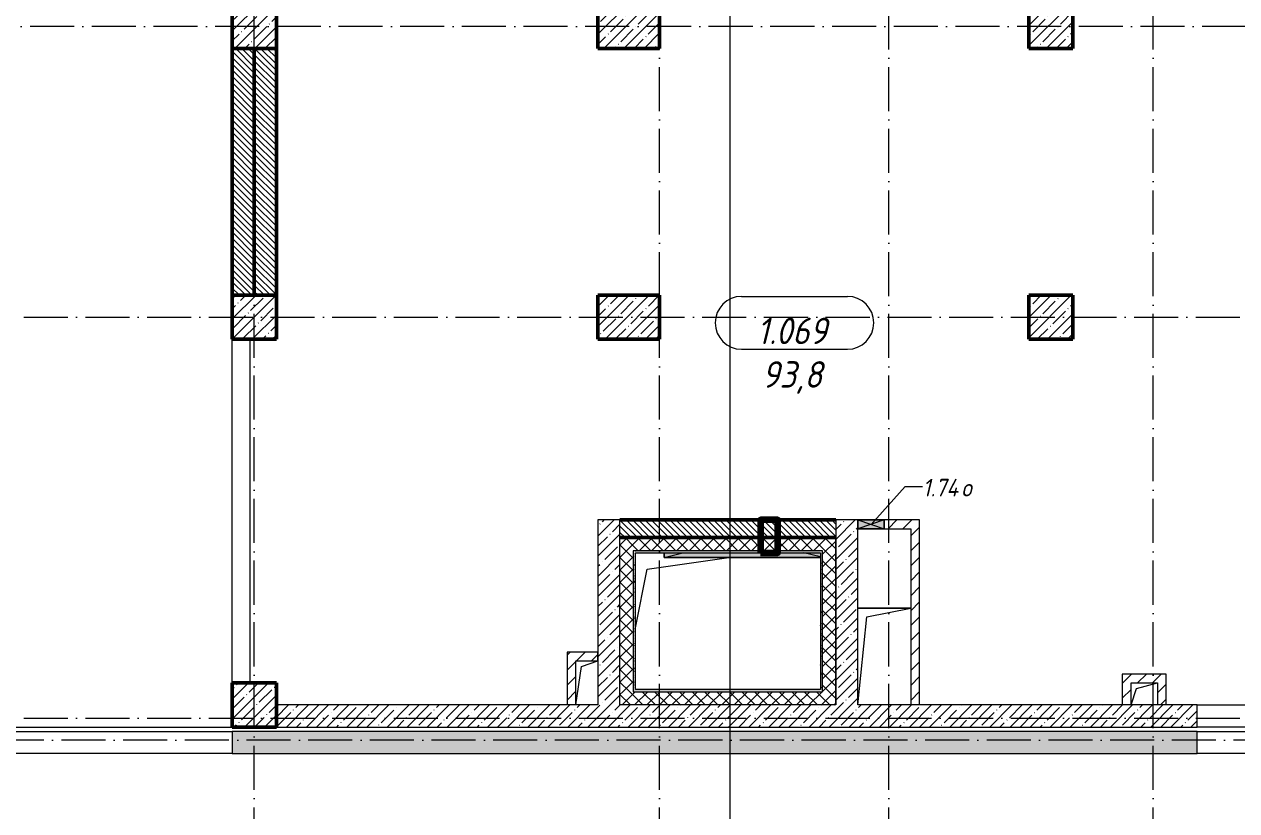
# Model space of a CAD drawing. Header units: millimetres. Extents: x -356862 to 418287, y 0 to 839748.
# Drawn here: x -169276 to -155515, y 467597 to 476522 of the extents above; entities that cross this region are included whole.
import ezdxf

# ---------------------------------------------------------------- set-up
doc = ezdxf.new("R2010")
doc.units = ezdxf.units.MM
doc.linetypes.add('50_200_ШТРИХ_1Т_ш5_п1_п1_', pattern=[700, 500, -100, 0, -100])
for name, color, linetype, lineweight in [('9.7) Заделка 956 шт', 6, 'Continuous', 158), ('A-DETL-GENF-OTLN', 7, 'Continuous', 9), ('A-FLOR-____-OTLN', 7, 'Continuous', 9), ('A-GENM-____-OTLN', 7, 'Continuous', 9), ('A-GLAZ-____-IDEN', 7, 'Continuous', 9), ('A-GLAZ-____-OTLN', 7, 'Continuous', 9), ('A-WALL-____-MCUT-1', 7, 'Continuous', 9), ('A-WALL-____-MCUT-2', 7, 'Continuous', 50), ('A-WALL-____-MCUT-3', 7, 'Continuous', 9), ('A-WALL-____-OTLN', 7, 'Continuous', 9), ('A-WALL-____-PATT-1', 7, 'Continuous', 9), ('A-WALL-FNSH-MCUT-1', 7, 'Continuous', 9), ('I-WALL-____-OTLN', 7, 'Continuous', 9), ('S-COLS-____-MCUT', 7, 'Continuous', 50), ('S-COLS-____-OTLN', 7, 'Continuous', 9), ('S-GRID-____-OTLN-1', 7, '50_200_ШТРИХ_1Т_ш5_п1_п1_', 9)]:
    doc.layers.add(name, color=color, linetype=linetype, lineweight=lineweight)
for name, color, linetype, lineweight, true_color in [('A-AREA-IDEN-1', 7, 'Continuous', 9, 0x000000), ('A-WALL-____-PATT-2', 7, 'Continuous', 9, 0x787878), ('G-____-____-SYMB-1', 9, 'Continuous', 9, 0x808080)]:
    doc.layers.add(name, color=color, linetype=linetype, lineweight=lineweight, true_color=true_color)
doc.styles.add('ISOCPEUR_I', font='isocpeui.ttf', dxfattribs={"width": 0.9, "height": 2.5})
doc.styles.add('ISOCPEUR_I_9', font='isocpeui.ttf', dxfattribs={"width": 0.9, "height": 250})
pattern_1 = [(135, (-176515.067, 459015.94), (-35.35534, -35.35534), [])]
pattern_2 = [(45, (-176515.07, 459015.94), (-114.04925, 114.04925), []), (45, (-176401.02, 459015.94), (-114.04925, 114.04925), [201.612, -40.322, 3.353, -36.97])]
pattern_3 = [(0, (-176515.067, 459015.94), (81.28, 20.32), [3.353, -57.607, 3.353, -57.607, -325.12]), (0, (-176515.067, 459015.94), (81.28, 20.32), [-121.92, 3.353, -118.567, 3.353, -57.607, -142.24]), (0, (-176515.067, 459015.94), (81.28, 20.32), [-304.8, 3.353, -37.287, 3.353, -98.247]), (120, (-176484.587, 459026.1), (-58.237636, 60.230545), [3.353, -57.607, 3.353, -57.607, -325.12]), (120, (-176484.587, 459026.1), (-58.237636, 60.230545), [-121.92, 3.353, -118.567, 3.353, -57.607, -142.24]), (120, (-176484.587, 459026.1), (-58.237636, 60.230545), [-304.8, 3.353, -37.287, 3.353, -98.247]), (240, (-176474.427, 459066.74), (-23.042364, -80.550545), [3.353, -57.607, 3.353, -57.607, -325.12]), (240, (-176474.427, 459066.74), (-23.042364, -80.550545), [-121.92, 3.353, -118.567, 3.353, -57.607, -142.24]), (240, (-176474.427, 459066.74), (-23.042364, -80.550545), [-304.8, 3.353, -37.287, 3.353, -98.247])]
pattern_4 = [(45, (-176515.07, 459015.94), (-70.7107, 70.7107), []), (135, (-176515.07, 459015.94), (-70.7107, -70.7107), [])]
pattern_5 = [(45, (-176515.07, 459015.94), (-84.8528, 84.8528), [])]

# ---------------------------------------------------------------- blocks, each defined once
blk = doc.blocks.new('BSC_Колонна _Прямоугольная - 500х500-V112-АР1_План отверстий 1 этажа в осях 1-64_А-ГГ')
at = {"layer": 'S-COLS-____-OTLN'}
h = blk.add_hatch(dxfattribs=at)
h.set_pattern_fill('FP_144', color=256, style=0, pattern_type=2)
h.set_pattern_definition([(45, (-9850, -9781.04), (-114.0493, 114.0493), []), (45, (-9735.95, -9781.04), (-114.0493, 114.0493), [201.613, -40.323, 3.353, -36.97])])
h.paths.add_polyline_path([(-250, -250), (250, -250), (250, 250), (-250, 250)], flags=0)
at = {"layer": 'S-COLS-____-MCUT'}
for p, q in [((250, 250), (-250, 250)), ((-250, 250), (-250, -250)), ((250, -250), (250, 250)), ((-250, -250), (250, -250))]:
    blk.add_line(p, q, dxfattribs=at)
blk = doc.blocks.new('BSC_Колонна _Прямоугольная - 500х500-V114-АР1_План отверстий 1 этажа в осях 1-64_А-ГГ')
at = {"layer": 'S-COLS-____-OTLN'}
h = blk.add_hatch(dxfattribs=at)
h.set_pattern_fill('FP_146', color=256, style=0, pattern_type=2)
h.set_pattern_definition([(45, (-18890, -14181.04), (-114.0493, 114.0493), []), (45, (-18775.95, -14181.04), (-114.0493, 114.0493), [201.612, -40.322, 3.353, -36.97])])
h.paths.add_polyline_path([(-250, -250), (250, -250), (250, 250), (-250, 250)], flags=0)
at = {"layer": 'S-COLS-____-MCUT'}
for p, q in [((250, 250), (-250, 250)), ((-250, 250), (-250, -250)), ((250, -250), (250, 250)), ((-250, -250), (250, -250))]:
    blk.add_line(p, q, dxfattribs=at)
blk = doc.blocks.new('BSC_Колонна _Прямоугольная - 500х500-27170132-АР1_План отверстий 1 этажа в осях 1-64_А-ГГ')
at = {"layer": 'S-COLS-____-OTLN'}
h = blk.add_hatch(dxfattribs=at)
h.set_pattern_fill('FP_147', color=256, style=0, pattern_type=2)
h.set_pattern_definition([(45, (-18890, -17481.04), (-114.0493, 114.0493), []), (45, (-18775.95, -17481.04), (-114.0493, 114.0493), [201.612, -40.322, 3.353, -36.97])])
h.paths.add_polyline_path([(-250, -250), (250, -250), (250, 250), (-250, 250)], flags=0)
at = {"layer": 'S-COLS-____-MCUT'}
for p, q in [((250, 250), (-250, 250)), ((-250, 250), (-250, -250)), ((250, -250), (250, 250)), ((-250, -250), (250, -250))]:
    blk.add_line(p, q, dxfattribs=at)
blk = doc.blocks.new('BSC_Колонна _Прямоугольная - 500х500-V115-АР1_План отверстий 1 этажа в осях 1-64_А-ГГ')
at = {"layer": 'S-COLS-____-OTLN'}
h = blk.add_hatch(dxfattribs=at)
h.set_pattern_fill('FP_148', color=256, style=0, pattern_type=2)
h.set_pattern_definition([(45, (-9850, -17481.04), (-114.0493, 114.0493), []), (45, (-9735.95, -17481.04), (-114.0493, 114.0493), [201.613, -40.323, 3.353, -36.97])])
h.paths.add_polyline_path([(-250, -250), (250, -250), (250, 250), (-250, 250)], flags=0)
at = {"layer": 'S-COLS-____-MCUT'}
for p, q in [((250, 250), (-250, 250)), ((-250, 250), (-250, -250)), ((250, -250), (250, 250)), ((-250, -250), (250, -250))]:
    blk.add_line(p, q, dxfattribs=at)
blk = doc.blocks.new('BSC_Колонна _Прямоугольная - 500х700-V120-АР1_План отверстий 1 этажа в осях 1-64_А-ГГ')
at = {"layer": 'S-COLS-____-OTLN'}
h = blk.add_hatch(dxfattribs=at)
h.set_pattern_fill('FP_153', color=256, style=0, pattern_type=2)
h.set_pattern_definition([(315, (-17481.04, 14100), (114.0493, 114.0493), []), (315, (-17481.04, 13985.95), (114.0493, 114.0493), [201.612, -40.322, 3.353, -36.97])])
h.paths.add_polyline_path([(-250, 350), (-250, -350), (250, -350), (250, 350)], flags=0)
at = {"layer": 'S-COLS-____-MCUT'}
for p, q in [((250, 350), (-250, 350)), ((-250, 350), (-250, -350)), ((250, -350), (250, 350)), ((-250, -350), (250, -350))]:
    blk.add_line(p, q, dxfattribs=at)
blk = doc.blocks.new('BSC_Колонна _Прямоугольная - 500х700-V144-АР1_План отверстий 1 этажа в осях 1-64_А-ГГ')
at = {"layer": 'S-COLS-____-OTLN'}
h = blk.add_hatch(dxfattribs=at)
h.set_pattern_fill('FP_178', color=256, style=0, pattern_type=2)
h.set_pattern_definition([(315, (-14181.04, 14100), (114.0493, 114.0493), []), (315, (-14181.04, 13985.95), (114.0493, 114.0493), [201.612, -40.322, 3.353, -36.97])])
h.paths.add_polyline_path([(-250, 350), (-250, -350), (250, -350), (250, 350)], flags=0)
at = {"layer": 'S-COLS-____-MCUT'}
for p, q in [((250, 350), (-250, 350)), ((-250, 350), (-250, -350)), ((250, -350), (250, 350)), ((-250, -350), (250, -350))]:
    blk.add_line(p, q, dxfattribs=at)
blk = doc.blocks.new('AR_Отверстие прямоугольное _в плите_ - AR_Отверстие прямоугольное _в плите_-30552514-АР1_План отверстий 1 этажа в осях 1-64_А-ГГ')
at = {"layer": 'A-GENM-____-OTLN'}
for p, q in [((-917, 617), (9, 750)), ((-1050, -50), (-917, 617))]:
    blk.add_line(p, q, dxfattribs=at)
blk = doc.blocks.new('AR_Отверстие прямоугольное _в плите_ - AR_Отверстие прямоугольное _в плите_-V197-АР1_План отверстий 1 этажа в осях 1-64_А-ГГ')
at = {"layer": 'A-GENM-____-OTLN'}
for p, q in [((300, 550), (-300, 550)), ((-300, -550), (-200, 450)), ((-200, 450), (300, 550))]:
    blk.add_line(p, q, dxfattribs=at)
blk = doc.blocks.new('AR_Отверстие прямоугольное _в плите_ - AR_Отверстие прямоугольное _в плите_-V206-АР1_План отверстий 1 этажа в осях 1-64_А-ГГ')
at = {"layer": 'A-GENM-____-OTLN'}
for p, q in [((-125, -250), (-63, 188)), ((-63, 188), (125, 250))]:
    blk.add_line(p, q, dxfattribs=at)
blk = doc.blocks.new('AR_Отверстие прямоугольное _в плите_ - AR_Отверстие прямоугольное _в плите_-30552572-АР1_План отверстий 1 этажа в осях 1-64_А-ГГ')
at = {"layer": 'A-GENM-____-OTLN'}
for p, q in [((-150, -125), (-88, 63)), ((-88, 63), (150, 125))]:
    blk.add_line(p, q, dxfattribs=at)
blk = doc.blocks.new('AR_Отверстие прямоугольное _в стене__БезПР - AR_Отверстие прямоугольное _в стене__БезПР-36427714-АР1_План отверстий 1 этажа в осях 1-64_А-ГГ')
at = {"layer": 'A-GLAZ-____-OTLN'}
blk.add_hatch(color=256, dxfattribs=at).paths.add_polyline_path([(150, -50), (150, 50), (-150, 50), (-150, -50)], flags=0)
at = {"layer": 'A-DETL-GENF-OTLN'}
for p, q in [((-150, -50), (-150, 50)), ((-150, 50), (150, 50)), ((150, 50), (-150, -50)), ((-150, 50), (150, -50)), ((150, 50), (-150, 50)), ((-150, 50), (-150, -50)), ((150, 50), (150, -50)), ((150, -50), (150, 50)), ((150, -50), (-150, -50)), ((-150, -50), (150, -50))]:
    blk.add_line(p, q, dxfattribs=at)
at = {"layer": 'A-GLAZ-____-OTLN'}
blk.add_line((150, 50), (-150, 50), dxfattribs=at)
blk = doc.blocks.new('AR_Отверстие прямоугольное _в стене_ - AR_Отверстие прямоугольное _в стене__ОВ-37077768-АР1_План отверстий 1 этажа в осях 1-64_А-ГГ')
at = {"layer": 'A-GLAZ-____-OTLN'}
blk.add_hatch(color=256, dxfattribs=at).paths.add_polyline_path([(-875, 300), (-875, 250), (900, 250), (900, 300), (-825, 300)], flags=0)
at = {"layer": 'A-DETL-GENF-OTLN'}
for p, q in [((-875, 300), (900, 300)), ((900, 300), (-875, 300)), ((-875, 294), (-688, 250)), ((900, 300), (688, 250)), ((900, 300), (900, 250)), ((900, 250), (900, 300))]:
    blk.add_line(p, q, dxfattribs=at)
blk = doc.blocks.new('AAR_СКБ_Марка_помещения_1_5 ммп - Номер _ Площадь-27962135-АИ_План этажа_Стены_1')
at = {"layer": 'A-AREA-IDEN-1'}
for p, q in [((-2.987, 3), (3.013, 3)), ((-2.987, 0), (3.013, 0))]:
    blk.add_line(p, q, dxfattribs=at)
for centre, start, end in [((-2.987, 1.5), 90, 270), ((3.013, 1.5), 270, 90)]:
    blk.add_arc(centre, 1.5, start, end, dxfattribs=at)

msp = doc.modelspace()

# ---------------------------------------------------------------- hatches: boundary and pattern name
at = {"layer": 'A-WALL-____-PATT-1'}
h = msp.add_hatch(dxfattribs=at)
h.set_pattern_fill('FP_6', color=256, style=0, pattern_type=2)
h.set_pattern_definition(pattern_1)
h.paths.add_polyline_path([(-166665.0675, 473446.983), (-166665.0675, 476246.983), (-166915.0675, 476246.983), (-166915.0675, 473446.983)], flags=0)
h = msp.add_hatch(dxfattribs=at)
h.set_pattern_fill('FP_6', color=256, style=0, pattern_type=2)
h.set_pattern_definition(pattern_1)
h.paths.add_polyline_path([(-166415.0675, 473446.983), (-166415.0675, 476246.983), (-166665.0675, 476246.983), (-166665.0675, 473446.983)], flags=0)
h = msp.add_hatch(dxfattribs=at)
h.set_pattern_fill('FP_27', color=256, style=0, pattern_type=2)
h.set_pattern_definition(pattern_2)
h.paths.add_polyline_path([(-162515.0675, 468796.983), (-162515.0675, 470896.983), (-162765.0675, 470896.983), (-162765.0675, 468796.983)], flags=0)
h = msp.add_hatch(dxfattribs=at)
h.set_pattern_fill('FP_6', color=256, style=0, pattern_type=2)
h.set_pattern_definition(pattern_1)
h.paths.add_polyline_path([(-160065.0675, 470696.983), (-160065.0675, 470896.983), (-162515.0675, 470896.983), (-162515.0675, 470696.983), (-162390.3032, 470696.983)], flags=0)
h = msp.add_hatch(dxfattribs=at)
h.set_pattern_fill('FP_27', color=256, style=0, pattern_type=2)
h.set_pattern_definition(pattern_2)
h.paths.add_polyline_path([(-160065.0675, 468796.983), (-159815.0675, 468796.983), (-159815.0675, 470896.983), (-160065.0675, 470896.983), (-160065.0675, 470070.3549)], flags=0)
h = msp.add_hatch(dxfattribs=at)
h.set_pattern_fill('FP_4', color=256, style=0, pattern_type=2)
h.set_pattern_definition(pattern_5)
h.paths.add_polyline_path([(-159215.0675, 470796.983), (-159115.0675, 470796.983), (-159115.0675, 470896.983), (-159515.0675, 470896.983), (-159515.0675, 470796.983)], flags=0)
h = msp.add_hatch(dxfattribs=at)
h.set_pattern_fill('FP_4', color=256, style=0, pattern_type=2)
h.set_pattern_definition(pattern_5)
h.paths.add_polyline_path([(-159115.0675, 468796.983), (-159115.0675, 470796.983), (-159215.0675, 470796.983), (-159215.0675, 468796.983)], flags=0)
h = msp.add_hatch(dxfattribs=at)
h.set_pattern_fill('FP_1', color=256, style=0, pattern_type=2)
h.set_pattern_definition(pattern_4)
h.paths.add_polyline_path([(-162515.0675, 468946.983), (-162365.0675, 468946.983), (-162365.0675, 470696.983), (-162515.0675, 470696.983), (-162515.0675, 468971.983)], flags=0)
h = msp.add_hatch(dxfattribs=at)
h.set_pattern_fill('FP_1', color=256, style=0, pattern_type=2)
h.set_pattern_definition(pattern_4)
h.paths.add_polyline_path([(-160215.0675, 470546.983), (-160215.0675, 470696.983), (-162365.0675, 470696.983), (-162365.0675, 470546.983), (-160240.0675, 470546.983)], flags=0)
h = msp.add_hatch(dxfattribs=at)
h.set_pattern_fill('FP_1', color=256, style=0, pattern_type=2)
h.set_pattern_definition(pattern_4)
h.paths.add_polyline_path([(-160215.0675, 468796.983), (-160065.0675, 468796.983), (-160065.0675, 470696.983), (-160215.0675, 470696.983), (-160215.0675, 468946.983)], flags=0)
h = msp.add_hatch(dxfattribs=at)
h.set_pattern_fill('FP_4', color=256, style=0, pattern_type=2)
h.set_pattern_definition(pattern_5)
h.paths.add_polyline_path([(-163015.0675, 468796.983), (-163015.0675, 469396.983), (-163115.0675, 469396.983), (-163115.0675, 468796.983)], flags=0)
h = msp.add_hatch(dxfattribs=at)
h.set_pattern_fill('FP_4', color=256, style=0, pattern_type=2)
h.set_pattern_definition(pattern_5)
h.paths.add_polyline_path([(-162765.0675, 469296.983), (-162765.0675, 469396.983), (-163015.0675, 469396.983), (-163015.0675, 469296.983)], flags=0)
h = msp.add_hatch(dxfattribs=at)
h.set_pattern_fill('FP_4', color=256, style=0, pattern_type=2)
h.set_pattern_definition(pattern_5)
h.paths.add_polyline_path([(-156715.0675, 468796.983), (-156715.0675, 469146.983), (-156815.0675, 469146.983), (-156815.0675, 468796.983)], flags=0)
h = msp.add_hatch(dxfattribs=at)
h.set_pattern_fill('FP_4', color=256, style=0, pattern_type=2)
h.set_pattern_definition(pattern_5)
h.paths.add_polyline_path([(-156415.0675, 469046.983), (-156315.0675, 469046.983), (-156315.0675, 469146.983), (-156715.0675, 469146.983), (-156715.0675, 469046.983)], flags=0)
h = msp.add_hatch(dxfattribs=at)
h.set_pattern_fill('FP_4', color=256, style=0, pattern_type=2)
h.set_pattern_definition(pattern_5)
h.paths.add_polyline_path([(-156315.0675, 468796.983), (-156315.0675, 469046.983), (-156415.0675, 469046.983), (-156415.0675, 468796.983)], flags=0)
h = msp.add_hatch(dxfattribs=at)
h.set_pattern_fill('FP_1', color=256, style=0, pattern_type=2)
h.set_pattern_definition(pattern_4)
h.paths.add_polyline_path([(-160215.0675, 468796.983), (-160215.0675, 468946.983), (-162515.0675, 468946.983), (-162515.0675, 468796.983), (-160240.0675, 468796.983)], flags=0)
h = msp.add_hatch(dxfattribs=at)
h.set_pattern_fill('FP_27', color=256, style=0, pattern_type=2)
h.set_pattern_definition(pattern_2)
h.paths.add_polyline_path([(-153665.0675, 468546.983), (-153665.0675, 468796.983), (-153865.0675, 468796.983), (-153865.0675, 468546.983)], flags=0)
h.paths.add_polyline_path([(-155965.0675, 468546.983), (-155965.0675, 468796.983), (-166415.0675, 468796.983), (-166415.0675, 468546.983), (-158855.3747, 468546.983)], flags=0)
h = msp.add_hatch(dxfattribs=at)
h.set_pattern_fill('FP_27', color=256, style=0, pattern_type=2)
h.set_pattern_definition(pattern_2)
h.paths.add_polyline_path([(-153865.0675, 468246.983), (-152965.0675, 468246.983), (-152965.0675, 468496.983), (-153865.0675, 468496.983)], flags=0)
h.paths.add_polyline_path([(-155965.0675, 468246.983), (-155965.0675, 468496.983), (-166915.0675, 468496.983), (-166915.0675, 468246.983), (-158855.3747, 468246.983)], flags=0)
h.paths.add_polyline_path([(-170915.0675, 468246.983), (-170915.0675, 468496.983), (-178465.0675, 468496.983), (-178465.0675, 468246.983), (-171227.6247, 468246.983)], flags=0)
at = {"layer": 'A-WALL-____-PATT-2'}
h = msp.add_hatch(dxfattribs=at)
h.set_pattern_fill('FP_183', color=256, style=0, pattern_type=2)
h.set_pattern_definition(pattern_3)
h.paths.add_polyline_path([(-162365.0675, 468971.983), (-162340.0675, 468971.983), (-162340.0675, 470546.983), (-162365.0675, 470546.983), (-162365.0675, 470070.3549)], flags=0)
h = msp.add_hatch(dxfattribs=at)
h.set_pattern_fill('FP_183', color=256, style=0, pattern_type=2)
h.set_pattern_definition(pattern_3)
h.paths.add_polyline_path([(-160240.0675, 470521.983), (-160240.0675, 470546.983), (-162340.0675, 470546.983), (-162340.0675, 470521.983)], flags=0)
h = msp.add_hatch(dxfattribs=at)
h.set_pattern_fill('FP_183', color=256, style=0, pattern_type=2)
h.set_pattern_definition(pattern_3)
h.paths.add_polyline_path([(-160240.0675, 468946.983), (-160215.0675, 468946.983), (-160215.0675, 470546.983), (-160240.0675, 470546.983), (-160240.0675, 468971.983)], flags=0)
h = msp.add_hatch(dxfattribs=at)
h.set_pattern_fill('FP_183', color=256, style=0, pattern_type=2)
h.set_pattern_definition(pattern_3)
h.paths.add_polyline_path([(-160240.0675, 468946.983), (-160240.0675, 468971.983), (-162365.0675, 468971.983), (-162365.0675, 468946.983)], flags=0)
at = {"layer": 'S-COLS-____-OTLN'}
h = msp.add_hatch(dxfattribs=at)
h.set_pattern_fill('FP_27', color=256, style=0, pattern_type=2)
h.set_pattern_definition(pattern_2)
h.paths.add_polyline_path([(-166915.0675, 472946.983), (-166415.0675, 472946.983), (-166415.0675, 473446.983), (-166915.0675, 473446.983)], flags=0)

# ---------------------------------------------------------------- linework, layer by layer
at = {"layer": '9.7) Заделка 956 шт'}
msp.add_lwpolyline([(-160921.8644, 470521.983), (-160721.8644, 470521.983), (-160721.8644, 470896.983), (-160921.8644, 470896.983)], close=True, dxfattribs=at)
at = {"layer": 'A-FLOR-____-OTLN'}
for p, q in [((-159815.0675, 469896.983), (-159215.0675, 469896.983)), ((-170915.0675, 468546.983), (-166915.0675, 468546.983))]:
    msp.add_line(p, q, dxfattribs=at)
at = {"layer": 'A-GLAZ-____-IDEN'}
for p, q in [((-159665.0675, 470846.983), (-159277.2067, 471276.1302)), ((-159277.2067, 471276.1302), (-159080.8953, 471276.1302))]:
    msp.add_line(p, q, dxfattribs=at)
at = {"layer": 'A-WALL-____-MCUT-1'}
for p, q in [((-162765.0675, 470896.983), (-162765.0675, 468796.983)), ((-162515.0675, 470896.983), (-162765.0675, 470896.983)), ((-162515.0675, 468796.983), (-162515.0675, 470896.983)), ((-160065.0675, 470896.983), (-160065.0675, 468796.983)), ((-159815.0675, 470896.983), (-160065.0675, 470896.983)), ((-159815.0675, 468796.983), (-159815.0675, 470796.983)), ((-162765.0675, 468796.983), (-166415.0675, 468796.983)), ((-160065.0675, 468796.983), (-162515.0675, 468796.983)), ((-155965.0675, 468796.983), (-159815.0675, 468796.983)), ((-155965.0675, 468546.983), (-155965.0675, 468796.983)), ((-155965.0675, 468496.983), (-166915.0675, 468496.983)), ((-166915.0675, 468496.983), (-166915.0675, 468246.983)), ((-166415.0675, 468546.983), (-155965.0675, 468546.983)), ((-155965.0675, 468246.983), (-155965.0675, 468496.983)), ((-166915.0675, 468246.983), (-155965.0675, 468246.983))]:
    msp.add_line(p, q, dxfattribs=at)
at = {"layer": 'A-WALL-____-MCUT-2'}
for p, q in [((-166915.0675, 476246.983), (-166915.0675, 473446.983)), ((-166665.0675, 476246.983), (-166665.0675, 473446.983)), ((-166415.0675, 473446.983), (-166415.0675, 476246.983)), ((-166915.0675, 473446.983), (-166415.0675, 473446.983)), ((-160065.0675, 470896.983), (-162515.0675, 470896.983)), ((-162515.0675, 470696.983), (-160065.0675, 470696.983))]:
    msp.add_line(p, q, dxfattribs=at)
at = {"layer": 'A-WALL-____-MCUT-3'}
for p, q in [((-160065.0675, 468796.983), (-160065.0675, 470696.983)), ((-162365.0675, 470546.983), (-162365.0675, 468946.983)), ((-160215.0675, 470546.983), (-162365.0675, 470546.983)), ((-160215.0675, 468946.983), (-160215.0675, 470546.983)), ((-162365.0675, 468946.983), (-160215.0675, 468946.983))]:
    msp.add_line(p, q, dxfattribs=at)
at = {"layer": 'A-WALL-____-OTLN'}
for p, q in [((-155965.0675, 468796.983), (-153865.0675, 468796.983)), ((-170915.0675, 468496.983), (-166915.0675, 468496.983)), ((-153865.0675, 468546.983), (-155965.0675, 468546.983)), ((-155965.0675, 468496.983), (-153865.0675, 468496.983)), ((-166915.0675, 468246.983), (-170915.0675, 468246.983)), ((-153865.0675, 468246.983), (-155965.0675, 468246.983))]:
    msp.add_line(p, q, dxfattribs=at)
at = {"layer": 'A-WALL-FNSH-MCUT-1'}
for p, q in [((-159115.0675, 470896.983), (-159515.0675, 470896.983)), ((-159515.0675, 470796.983), (-159215.0675, 470796.983)), ((-159215.0675, 470796.983), (-159215.0675, 468796.983)), ((-159115.0675, 468796.983), (-159115.0675, 470896.983)), ((-162340.0675, 468971.983), (-162340.0675, 470521.983)), ((-162340.0675, 470521.983), (-160240.0675, 470521.983)), ((-160240.0675, 470521.983), (-160240.0675, 468971.983)), ((-163115.0675, 469396.983), (-163115.0675, 468796.983)), ((-162765.0675, 469396.983), (-163115.0675, 469396.983)), ((-162765.0675, 469296.983), (-162765.0675, 469396.983)), ((-163015.0675, 468796.983), (-163015.0675, 469296.983)), ((-163015.0675, 469296.983), (-162765.0675, 469296.983)), ((-156815.0675, 469146.983), (-156815.0675, 468796.983)), ((-156315.0675, 469146.983), (-156815.0675, 469146.983)), ((-156315.0675, 468796.983), (-156315.0675, 469146.983)), ((-156715.0675, 468796.983), (-156715.0675, 469046.983)), ((-156715.0675, 469046.983), (-156415.0675, 469046.983)), ((-156415.0675, 469046.983), (-156415.0675, 468796.983)), ((-160240.0675, 468971.983), (-162340.0675, 468971.983))]:
    msp.add_line(p, q, dxfattribs=at)
at = {"layer": 'G-____-____-SYMB-1'}
msp.add_line((-161268.7965, 509080.8478), (-161268.7965, 454344.9617), dxfattribs=at)
at = {"layer": 'I-WALL-____-OTLN'}
for p, q in [((-166915.0675, 469046.983), (-166915.0675, 472946.983)), ((-166715.0675, 472946.983), (-166715.0675, 469046.983))]:
    msp.add_line(p, q, dxfattribs=at)
at = {"layer": 'S-COLS-____-MCUT'}
for p, q in [((-166415.0675, 473446.983), (-166915.0675, 473446.983)), ((-166915.0675, 473446.983), (-166915.0675, 472946.983)), ((-166415.0675, 472946.983), (-166415.0675, 473446.983)), ((-166915.0675, 472946.983), (-166415.0675, 472946.983))]:
    msp.add_line(p, q, dxfattribs=at)
at = {"layer": 'S-GRID-____-OTLN-1'}
for p, q in [((-166665.0675, 454533.3346), (-166665.0675, 508896.9006)), ((-162065.0675, 454533.3346), (-162065.0675, 508896.9006)), ((-159465.0675, 454533.3346), (-159465.0675, 508896.9006)), ((-156465.0675, 454533.3346), (-156465.0675, 508896.9006)), ((-149807.3283, 476496.983), (-181183.8377, 476496.983)), ((-181183.8377, 473196.983), (-149807.3283, 473196.983)), ((-181183.8377, 468646.983), (-152644.4668, 468646.983)), ((-72440.6609, 468396.983), (-180971.4299, 468396.983))]:
    msp.add_line(p, q, dxfattribs=at)

# ---------------------------------------------------------------- block references
at = {"layer": 'A-AREA-IDEN-1', "xscale": 199.9999999999999, "yscale": 199.9999999999999, "zscale": 199.9999999999999}
msp.add_blockref('AAR_СКБ_Марка_помещения_1_5 ммп - Номер _ Площадь-27962135-АИ_План этажа_Стены_1', (-160537.2118, 472833.7478), dxfattribs=at)
at = {"layer": 'A-GENM-____-OTLN'}
for name, p in [('AR_Отверстие прямоугольное _в плите_ - AR_Отверстие прямоугольное _в плите_-30552514-АР1_План отверстий 1 этажа в осях 1-64_А-ГГ', (-161290.0675, 469721.983)), ('AR_Отверстие прямоугольное _в плите_ - AR_Отверстие прямоугольное _в плите_-V197-АР1_План отверстий 1 этажа в осях 1-64_А-ГГ', (-159515.0675, 469346.983)), ('AR_Отверстие прямоугольное _в плите_ - AR_Отверстие прямоугольное _в плите_-V206-АР1_План отверстий 1 этажа в осях 1-64_А-ГГ', (-162890.0675, 469046.983)), ('AR_Отверстие прямоугольное _в плите_ - AR_Отверстие прямоугольное _в плите_-30552572-АР1_План отверстий 1 этажа в осях 1-64_А-ГГ', (-156565.0675, 468921.983))]:
    msp.add_blockref(name, p, dxfattribs=at)
at = {"layer": 'A-GLAZ-____-OTLN'}
msp.add_blockref('AR_Отверстие прямоугольное _в стене__БезПР - AR_Отверстие прямоугольное _в стене__БезПР-36427714-АР1_План отверстий 1 этажа в осях 1-64_А-ГГ', (-159665.0675, 470846.983), dxfattribs=at)
at = {"layer": 'A-GLAZ-____-OTLN', "rotation": 180}
msp.add_blockref('AR_Отверстие прямоугольное _в стене_ - AR_Отверстие прямоугольное _в стене__ОВ-37077768-АР1_План отверстий 1 этажа в осях 1-64_А-ГГ', (-161115.0675, 470771.983), dxfattribs=at)
at = {"layer": 'S-COLS-____-OTLN'}
for name, p in [('BSC_Колонна _Прямоугольная - 500х500-V115-АР1_План отверстий 1 этажа в осях 1-64_А-ГГ', (-166665.0675, 476496.983)), ('BSC_Колонна _Прямоугольная - 500х500-27170132-АР1_План отверстий 1 этажа в осях 1-64_А-ГГ', (-157625.0675, 476496.983)), ('BSC_Колонна _Прямоугольная - 500х500-V114-АР1_План отверстий 1 этажа в осях 1-64_А-ГГ', (-157625.0675, 473196.983)), ('BSC_Колонна _Прямоугольная - 500х500-V112-АР1_План отверстий 1 этажа в осях 1-64_А-ГГ', (-166665.0675, 468796.983))]:
    msp.add_blockref(name, p, dxfattribs=at)
at = {"layer": 'S-COLS-____-OTLN', "rotation": 89.9999999999999}
for name, p in [('BSC_Колонна _Прямоугольная - 500х700-V120-АР1_План отверстий 1 этажа в осях 1-64_А-ГГ', (-162415.0675, 476496.983)), ('BSC_Колонна _Прямоугольная - 500х700-V144-АР1_План отверстий 1 этажа в осях 1-64_А-ГГ', (-162415.0675, 473196.983))]:
    msp.add_blockref(name, p, dxfattribs=at)

# ---------------------------------------------------------------- texts
at = {"layer": 'A-AREA-IDEN-1', "char_height": 300, "attachment_point": 8, "line_spacing_factor": 1.139951, "style": 'ISOCPEUR_I'}
for s, insert, width in [('\\pxqc,t8.46667,16.93333,25.4,33.86667,42.33333,50.8,59.26667,67.73333,76.2,84.66667,93.13333,101.6,110.06667,118.53333,127,135.46667,143.93333,152.4,160.86667,169.33333,177.8,186.26667,194.73333,203.2,211.66667,220.13333,228.6,237.06667,245.53333,254,262.46667,270.93333;{1.069}', (-160562.6408, 472892.0776), 900), ('\\pxqc,t8.46667,16.93333,25.4,33.86667,42.33333,50.8,59.26667,67.73333,76.2,84.66667,93.13333,101.6,110.06667,118.53333,127,135.46667,143.93333,152.4,160.86667,169.33333,177.8,186.26667,194.73333,203.2,211.66667,220.13333,228.6,237.06667,245.53333,254,262.46667,270.93333;{93,8}', (-160561.6408, 472328.1297), 754)]:
    msp.add_mtext(s, dxfattribs=dict(at, insert=insert, width=width))
at = {"layer": 'A-GLAZ-____-IDEN', "char_height": 200, "attachment_point": 1, "style": 'ISOCPEUR_I_9'}
for s, insert, width in [('1.74', (-159080.8953, 471363.7448), 533.923875), ('\\fISOCPEUR|b0|i1|c204|p34|;\\W.9;о', (-158640.364, 471363.7448), 158.734125)]:
    msp.add_mtext(s, dxfattribs=dict(at, insert=insert, width=width))

doc.saveas('drawing.dxf')
